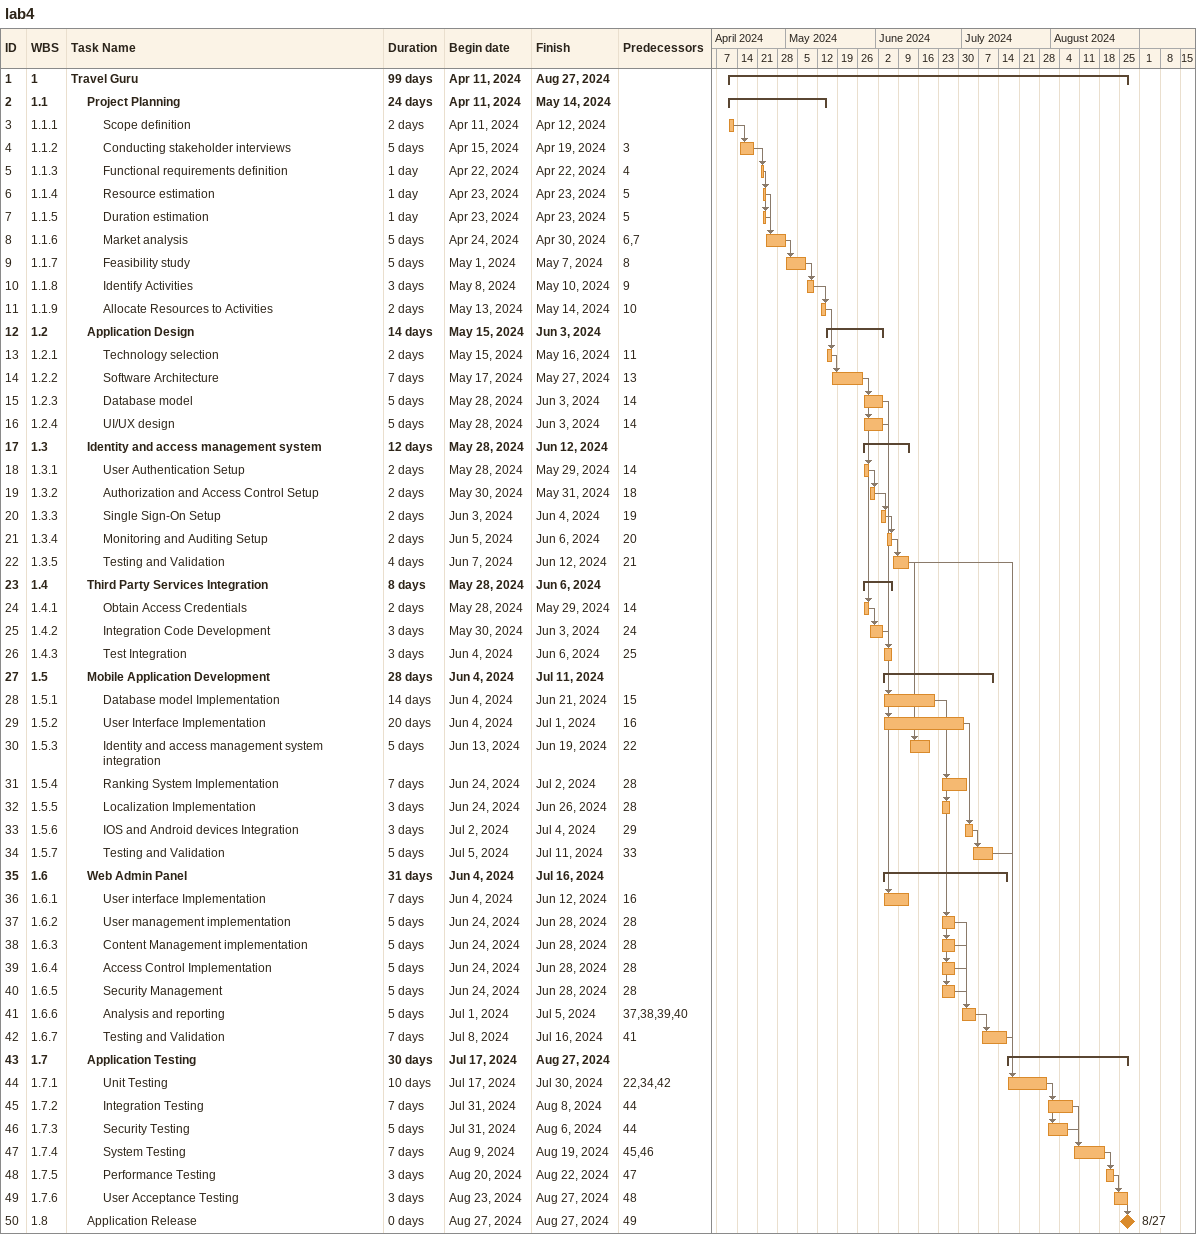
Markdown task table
lab4

| ID | WBS | Task | Duration | Start | Finish | Predecessors |
|---|---|---|---|---|---|---|
| 1 | 1 | **Travel Guru** | 99d | 2024-04-11 | 2024-08-27 |  |
| 2 | 1.1 | **Project Planning** | 24d | 2024-04-11 | 2024-05-14 |  |
| 3 | 1.1.1 | Scope definition | 2d | 2024-04-11 | 2024-04-12 |  |
| 4 | 1.1.2 | Conducting stakeholder interviews | 5d | 2024-04-15 | 2024-04-19 | 3 |
| 5 | 1.1.3 | Functional requirements definition | 1d | 2024-04-22 | 2024-04-22 | 4 |
| 6 | 1.1.4 | Resource estimation | 1d | 2024-04-23 | 2024-04-23 | 5 |
| 7 | 1.1.5 | Duration estimation | 1d | 2024-04-23 | 2024-04-23 | 5 |
| 8 | 1.1.6 | Market analysis | 5d | 2024-04-24 | 2024-04-30 | 6, 7 |
| 9 | 1.1.7 | Feasibility study | 5d | 2024-05-01 | 2024-05-07 | 8 |
| 10 | 1.1.8 | Identify Activities | 3d | 2024-05-08 | 2024-05-10 | 9 |
| 11 | 1.1.9 | Allocate Resources to Activities | 2d | 2024-05-13 | 2024-05-14 | 10 |
| 12 | 1.2 | **Application Design** | 14d | 2024-05-15 | 2024-06-03 |  |
| 13 | 1.2.1 | Technology selection | 2d | 2024-05-15 | 2024-05-16 | 11 |
| 14 | 1.2.2 | Software Architecture | 7d | 2024-05-17 | 2024-05-27 | 13 |
| 15 | 1.2.3 | Database model | 5d | 2024-05-28 | 2024-06-03 | 14 |
| 16 | 1.2.4 | UI/UX design | 5d | 2024-05-28 | 2024-06-03 | 14 |
| 17 | 1.3 | **Identity and access management system** | 12d | 2024-05-28 | 2024-06-12 |  |
| 18 | 1.3.1 | User Authentication Setup | 2d | 2024-05-28 | 2024-05-29 | 14 |
| 19 | 1.3.2 | Authorization and Access Control Setup | 2d | 2024-05-30 | 2024-05-31 | 18 |
| 20 | 1.3.3 | Single Sign-On Setup | 2d | 2024-06-03 | 2024-06-04 | 19 |
| 21 | 1.3.4 | Monitoring and Auditing Setup | 2d | 2024-06-05 | 2024-06-06 | 20 |
| 22 | 1.3.5 | Testing and Validation | 4d | 2024-06-07 | 2024-06-12 | 21 |
| 23 | 1.4 | **Third Party Services Integration** | 8d | 2024-05-28 | 2024-06-06 |  |
| 24 | 1.4.1 | Obtain Access Credentials | 2d | 2024-05-28 | 2024-05-29 | 14 |
| 25 | 1.4.2 | Integration Code Development | 3d | 2024-05-30 | 2024-06-03 | 24 |
| 26 | 1.4.3 | Test Integration | 3d | 2024-06-04 | 2024-06-06 | 25 |
| 27 | 1.5 | **Mobile Application Development** | 28d | 2024-06-04 | 2024-07-11 |  |
| 28 | 1.5.1 | Database model Implementation | 14d | 2024-06-04 | 2024-06-21 | 15 |
| 29 | 1.5.2 | User Interface Implementation | 20d | 2024-06-04 | 2024-07-01 | 16 |
| 30 | 1.5.3 | Identity and access management system integration | 5d | 2024-06-13 | 2024-06-19 | 22 |
| 31 | 1.5.4 | Ranking System Implementation | 7d | 2024-06-24 | 2024-07-02 | 28 |
| 32 | 1.5.5 | Localization Implementation | 3d | 2024-06-24 | 2024-06-26 | 28 |
| 33 | 1.5.6 | IOS and Android devices Integration | 3d | 2024-07-02 | 2024-07-04 | 29 |
| 34 | 1.5.7 | Testing and Validation | 5d | 2024-07-05 | 2024-07-11 | 33 |
| 35 | 1.6 | **Web Admin Panel** | 31d | 2024-06-04 | 2024-07-16 |  |
| 36 | 1.6.1 | User interface Implementation | 7d | 2024-06-04 | 2024-06-12 | 16 |
| 37 | 1.6.2 | User management implementation | 5d | 2024-06-24 | 2024-06-28 | 28 |
| 38 | 1.6.3 | Content Management implementation | 5d | 2024-06-24 | 2024-06-28 | 28 |
| 39 | 1.6.4 | Access Control Implementation | 5d | 2024-06-24 | 2024-06-28 | 28 |
| 40 | 1.6.5 | Security Management | 5d | 2024-06-24 | 2024-06-28 | 28 |
| 41 | 1.6.6 | Analysis and reporting | 5d | 2024-07-01 | 2024-07-05 | 37, 38, 39, 40 |
| 42 | 1.6.7 | Testing and Validation | 7d | 2024-07-08 | 2024-07-16 | 41 |
| 43 | 1.7 | **Application Testing** | 30d | 2024-07-17 | 2024-08-27 |  |
| 44 | 1.7.1 | Unit Testing | 10d | 2024-07-17 | 2024-07-30 | 22, 34, 42 |
| 45 | 1.7.2 | Integration Testing | 7d | 2024-07-31 | 2024-08-08 | 44 |
| 46 | 1.7.3 | Security Testing | 5d | 2024-07-31 | 2024-08-06 | 44 |
| 47 | 1.7.4 | System Testing | 7d | 2024-08-09 | 2024-08-19 | 45, 46 |
| 48 | 1.7.5 | Performance Testing | 3d | 2024-08-20 | 2024-08-22 | 47 |
| 49 | 1.7.6 | User Acceptance Testing | 3d | 2024-08-23 | 2024-08-27 | 48 |
| 50 | 1.8 | Application Release | 0d | 2024-08-27 | 2024-08-27 | 49 |
